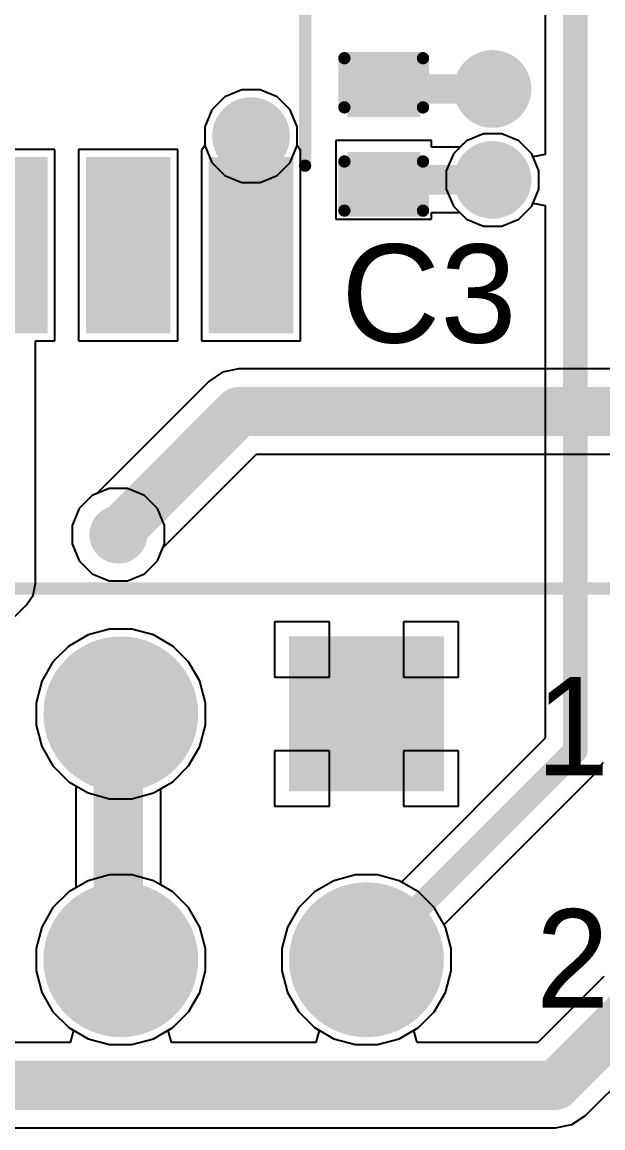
# Model space of a CAD drawing. Header units: millimetres. Extents: x -0.13 to 3.86, y -0.01 to 4.3.
# Drawn here: x 2.0858 to 2.3222, y 0.3316 to 0.7814 of the extents above; entities that cross this region are included whole.
import ezdxf

# ---------------------------------------------------------------- set-up
doc = ezdxf.new("R2010")
doc.units = ezdxf.units.MM
doc.header["$MEASUREMENT"] = 0
for name, color, linetype in [('BottomLayer', 5, 'Continuous'), ('BottomSolder', 6, 'Continuous'), ('MultiLayer', 9, 'Continuous'), ('PadHoleLayer', 156, 'Continuous'), ('TopLayer', 1, 'Continuous'), ('TopOverlay', 2, 'Continuous'), ('TopPaste', 8, 'Continuous'), ('TopSolder', 216, 'Continuous'), ('ViaHoleLayer', 16, 'Continuous')]:
    doc.layers.add(name, color=color, linetype=linetype)
doc.styles.add('Arial', font='arial.ttf', dxfattribs={"height": 0.2})

# ---------------------------------------------------------------- blocks, each defined once
blk = doc.blocks.new('SOIC_14_119')
at = {"layer": 'TopLayer'}
for points in [[(-0.13818975, 0.1368119), (-0.13818975, 0.1631899), (-0.07441025, 0.1631899), (-0.07441025, 0.1368119)], [(0.07441025, 0.1368119), (0.07441025, 0.1631899), (0.13818975, 0.1631899), (0.13818975, 0.1368119)], [(-0.13818975, 0.0868119), (-0.13818975, 0.1131899), (-0.07441025, 0.1131899), (-0.07441025, 0.0868119)], [(0.07441025, 0.0868119), (0.07441025, 0.1131899), (0.13818975, 0.1131899), (0.13818975, 0.0868119)], [(-0.13818975, 0.0368119), (-0.13818975, 0.0631899), (-0.07441025, 0.0631899), (-0.07441025, 0.0368119)], [(0.07441025, 0.0368119), (0.07441025, 0.0631899), (0.13818975, 0.0631899), (0.13818975, 0.0368119)], [(-0.13818975, -0.0131881), (-0.13818975, 0.0131899), (-0.07441025, 0.0131899), (-0.07441025, -0.0131881)], [(0.07441025, -0.0131881), (0.07441025, 0.0131899), (0.13818975, 0.0131899), (0.13818975, -0.0131881)], [(-0.13818975, -0.0631881), (-0.13818975, -0.0368101), (-0.07441025, -0.0368101), (-0.07441025, -0.0631881)], [(0.07441025, -0.0631881), (0.07441025, -0.0368101), (0.13818975, -0.0368101), (0.13818975, -0.0631881)], [(-0.13818975, -0.1131881), (-0.13818975, -0.0868101), (-0.07441025, -0.0868101), (-0.07441025, -0.1131881)], [(0.07441025, -0.1131881), (0.07441025, -0.0868101), (0.13818975, -0.0868101), (0.13818975, -0.1131881)], [(-0.13818975, -0.1631881), (-0.13818975, -0.1368101), (-0.07441025, -0.1368101), (-0.07441025, -0.1631881)], [(0.07441025, -0.1631881), (0.07441025, -0.1368101), (0.13818975, -0.1368101), (0.13818975, -0.1631881)]]:
    blk.add_hatch(color=1, dxfattribs=at).paths.add_polyline_path(points)
at = {"layer": 'TopOverlay'}
blk.add_hatch(color=2, dxfattribs=at).paths.add_polyline_path([(-0.0703658, 0.1340009), (-0.0563658, 0.1340009), (-0.0563658, 0.1660009), (-0.0703658, 0.1660009)])
at = {"layer": 'TopPaste'}
for points in [[(-0.13818975, 0.1368119), (-0.13818975, 0.1631899), (-0.07441025, 0.1631899), (-0.07441025, 0.1368119)], [(0.07441025, 0.1368119), (0.07441025, 0.1631899), (0.13818975, 0.1631899), (0.13818975, 0.1368119)], [(-0.13818975, 0.0868119), (-0.13818975, 0.1131899), (-0.07441025, 0.1131899), (-0.07441025, 0.0868119)], [(0.07441025, 0.0868119), (0.07441025, 0.1131899), (0.13818975, 0.1131899), (0.13818975, 0.0868119)], [(-0.13818975, 0.0368119), (-0.13818975, 0.0631899), (-0.07441025, 0.0631899), (-0.07441025, 0.0368119)], [(0.07441025, 0.0368119), (0.07441025, 0.0631899), (0.13818975, 0.0631899), (0.13818975, 0.0368119)], [(-0.13818975, -0.0131881), (-0.13818975, 0.0131899), (-0.07441025, 0.0131899), (-0.07441025, -0.0131881)], [(0.07441025, -0.0131881), (0.07441025, 0.0131899), (0.13818975, 0.0131899), (0.13818975, -0.0131881)], [(-0.13818975, -0.0631881), (-0.13818975, -0.0368101), (-0.07441025, -0.0368101), (-0.07441025, -0.0631881)], [(0.07441025, -0.0631881), (0.07441025, -0.0368101), (0.13818975, -0.0368101), (0.13818975, -0.0631881)], [(-0.13818975, -0.1131881), (-0.13818975, -0.0868101), (-0.07441025, -0.0868101), (-0.07441025, -0.1131881)], [(0.07441025, -0.1131881), (0.07441025, -0.0868101), (0.13818975, -0.0868101), (0.13818975, -0.1131881)], [(-0.13818975, -0.1631881), (-0.13818975, -0.1368101), (-0.07441025, -0.1368101), (-0.07441025, -0.1631881)], [(0.07441025, -0.1631881), (0.07441025, -0.1368101), (0.13818975, -0.1368101), (0.13818975, -0.1631881)]]:
    blk.add_hatch(color=8, dxfattribs=at).paths.add_polyline_path(points)
at = {"layer": 'TopSolder'}
for points in [[(-0.14218975, 0.1328119), (-0.14218975, 0.1671899), (-0.07041025, 0.1671899), (-0.07041025, 0.1328119)], [(0.07041025, 0.1328119), (0.07041025, 0.1671899), (0.14218975, 0.1671899), (0.14218975, 0.1328119)], [(-0.14218975, 0.0828119), (-0.14218975, 0.1171899), (-0.07041025, 0.1171899), (-0.07041025, 0.0828119)], [(0.07041025, 0.0828119), (0.07041025, 0.1171899), (0.14218975, 0.1171899), (0.14218975, 0.0828119)], [(-0.14218975, 0.0328119), (-0.14218975, 0.0671899), (-0.07041025, 0.0671899), (-0.07041025, 0.0328119)], [(0.07041025, 0.0328119), (0.07041025, 0.0671899), (0.14218975, 0.0671899), (0.14218975, 0.0328119)], [(-0.14218975, -0.0171881), (-0.14218975, 0.0171899), (-0.07041025, 0.0171899), (-0.07041025, -0.0171881)], [(0.07041025, -0.0171881), (0.07041025, 0.0171899), (0.14218975, 0.0171899), (0.14218975, -0.0171881)], [(-0.14218975, -0.0671881), (-0.14218975, -0.0328101), (-0.07041025, -0.0328101), (-0.07041025, -0.0671881)], [(0.07041025, -0.0671881), (0.07041025, -0.0328101), (0.14218975, -0.0328101), (0.14218975, -0.0671881)], [(-0.14218975, -0.1171881), (-0.14218975, -0.0828101), (-0.07041025, -0.0828101), (-0.07041025, -0.1171881)], [(0.07041025, -0.1171881), (0.07041025, -0.0828101), (0.14218975, -0.0828101), (0.14218975, -0.1171881)], [(-0.14218975, -0.1671881), (-0.14218975, -0.1328101), (-0.07041025, -0.1328101), (-0.07041025, -0.1671881)], [(0.07041025, -0.1671881), (0.07041025, -0.1328101), (0.14218975, -0.1328101), (0.14218975, -0.1671881)]]:
    blk.add_hatch(color=216, dxfattribs=at).paths.add_polyline_path(points)
at = {"layer": 'TopOverlay', "const_width": 0.005}
for points in [[(0.074, 0.1720009), (-0.071, 0.1720009)], [(-0.15137, 0.1460009), (-0.15137, 0.1560009)], [(-0.14637, 0.1510009), (-0.15137, 0.1560009)], [(-0.15137, 0.1460009), (-0.14637, 0.1510009)], [(0.074, -0.1719991), (-0.071, -0.1719991)]]:
    blk.add_lwpolyline(points, dxfattribs=at)
at = {"layer": 'TopOverlay', "const_width": 0.0025}
for points in [[(-0.07225, 0.1720009, 1), (-0.06975, 0.1720009, 1)], [(0.07275, 0.1720009, 1), (0.07525, 0.1720009, 1)], [(-0.15262, 0.1560009, 1), (-0.15012, 0.1560009, 1)], [(-0.15262, 0.1560009, 1), (-0.15012, 0.1560009, 1)], [(-0.14762, 0.1510009, 1), (-0.14512, 0.1510009, 1)], [(-0.14762, 0.1510009, 1), (-0.14512, 0.1510009, 1)], [(-0.15262, 0.1460009, 1), (-0.15012, 0.1460009, 1)], [(-0.15262, 0.1460009, 1), (-0.15012, 0.1460009, 1)], [(-0.07225, -0.1719991, 1), (-0.06975, -0.1719991, 1)], [(0.07275, -0.1719991, 1), (0.07525, -0.1719991, 1)]]:
    blk.add_lwpolyline(points, format="xyb", close=True, dxfattribs=at)
blk = doc.blocks.new('N3314_5302RB_206')
at = {"layer": 'BottomLayer'}
h = blk.add_hatch(color=5, dxfattribs=at)
edge = h.paths.add_edge_path()
edge.add_arc((0.2000009, 0.05), 0.0275, 0, 360)
blk.add_hatch(color=5, dxfattribs=at).paths.add_polyline_path([(0.3275009, 0.0225), (0.2725009, 0.0225), (0.2725009, 0.0775), (0.3275009, 0.0775)])
h = blk.add_hatch(color=5, dxfattribs=at)
edge = h.paths.add_edge_path()
edge.add_arc((0.2000009, -0.05), 0.0275, 0, 360)
h = blk.add_hatch(color=5, dxfattribs=at)
edge = h.paths.add_edge_path()
edge.add_arc((0.3000009, -0.05), 0.0275, 0, 360)
at = {"layer": 'BottomSolder'}
h = blk.add_hatch(color=6, dxfattribs=at)
edge = h.paths.add_edge_path()
edge.add_arc((0.2000009, 0.05), 0.0315, 0, 360)
blk.add_hatch(color=6, dxfattribs=at).paths.add_polyline_path([(0.3315009, 0.0185), (0.2685009, 0.0185), (0.2685009, 0.0815), (0.3315009, 0.0815)])
h = blk.add_hatch(color=6, dxfattribs=at)
edge = h.paths.add_edge_path()
edge.add_arc((0.2000009, -0.05), 0.0315, 0, 360)
h = blk.add_hatch(color=6, dxfattribs=at)
edge = h.paths.add_edge_path()
edge.add_arc((0.3000009, -0.05), 0.0315, 0, 360)
at = {"layer": 'MultiLayer'}
h = blk.add_hatch(color=9, dxfattribs=at)
edge = h.paths.add_edge_path()
edge.add_arc((0.2000009, 0.05), 0.0275, 0, 360)
blk.add_hatch(color=9, dxfattribs=at).paths.add_polyline_path([(0.3275009, 0.0225), (0.2725009, 0.0225), (0.2725009, 0.0775), (0.3275009, 0.0775)])
h = blk.add_hatch(color=9, dxfattribs=at)
edge = h.paths.add_edge_path()
edge.add_arc((0.2000009, -0.05), 0.0275, 0, 360)
h = blk.add_hatch(color=9, dxfattribs=at)
edge = h.paths.add_edge_path()
edge.add_arc((0.3000009, -0.05), 0.0275, 0, 360)
at = {"layer": 'PadHoleLayer'}
h = blk.add_hatch(color=156, dxfattribs=at)
edge = h.paths.add_edge_path()
edge.add_arc((0.2000009, 0.05), 0.0175, 0, 360)
h = blk.add_hatch(color=156, dxfattribs=at)
edge = h.paths.add_edge_path()
edge.add_arc((0.3000009, 0.05), 0.0175, 0, 360)
h = blk.add_hatch(color=156, dxfattribs=at)
edge = h.paths.add_edge_path()
edge.add_arc((0.2000009, -0.05), 0.0175, 0, 360)
h = blk.add_hatch(color=156, dxfattribs=at)
edge = h.paths.add_edge_path()
edge.add_arc((0.3000009, -0.05), 0.0175, 0, 360)
at = {"layer": 'TopLayer'}
h = blk.add_hatch(color=1, dxfattribs=at)
edge = h.paths.add_edge_path()
edge.add_arc((0.2000009, 0.05), 0.0275, 0, 360)
blk.add_hatch(color=1, dxfattribs=at).paths.add_polyline_path([(0.3275009, 0.0225), (0.2725009, 0.0225), (0.2725009, 0.0775), (0.3275009, 0.0775)])
h = blk.add_hatch(color=1, dxfattribs=at)
edge = h.paths.add_edge_path()
edge.add_arc((0.2000009, -0.05), 0.0275, 0, 360)
h = blk.add_hatch(color=1, dxfattribs=at)
edge = h.paths.add_edge_path()
edge.add_arc((0.3000009, -0.05), 0.0275, 0, 360)
at = {"layer": 'TopSolder'}
h = blk.add_hatch(color=216, dxfattribs=at)
edge = h.paths.add_edge_path()
edge.add_arc((0.2000009, 0.05), 0.0315, 0, 360)
blk.add_hatch(color=216, dxfattribs=at).paths.add_polyline_path([(0.3315009, 0.0185), (0.2685009, 0.0185), (0.2685009, 0.0815), (0.3315009, 0.0815)])
h = blk.add_hatch(color=216, dxfattribs=at)
edge = h.paths.add_edge_path()
edge.add_arc((0.2000009, -0.05), 0.0315, 0, 360)
h = blk.add_hatch(color=216, dxfattribs=at)
edge = h.paths.add_edge_path()
edge.add_arc((0.3000009, -0.05), 0.0315, 0, 360)
at = {"layer": 'TopOverlay', "const_width": 0.005}
blk.add_lwpolyline([(-0.7319991, 0.101), (0.7320009, 0.101)], dxfattribs=at)
at = {"layer": 'TopOverlay'}
for s, p in [('1', (0.369, 0.025)), ('2', (0.369, -0.0694454))]:
    blk.add_text(s, height=0.04, rotation=360, dxfattribs=at).set_placement(p)
blk = doc.blocks.new('C___0402_248')
at = {"layer": 'TopLayer'}
for points in [[(-0.027499, -0.0125009), (-0.027499, 0.0124991), (-0.009499, 0.0124991), (-0.009499, -0.0125009)], [(0.009501, -0.0125009), (0.009501, 0.0124991), (0.027501, 0.0124991), (0.027501, -0.0125009)]]:
    blk.add_hatch(color=1, dxfattribs=at).paths.add_polyline_path(points)
at = {"layer": 'TopPaste'}
for points in [[(-0.027499, -0.0125009), (-0.027499, 0.0124991), (-0.009499, 0.0124991), (-0.009499, -0.0125009)], [(0.009501, -0.0125009), (0.009501, 0.0124991), (0.027501, 0.0124991), (0.027501, -0.0125009)]]:
    blk.add_hatch(color=8, dxfattribs=at).paths.add_polyline_path(points)
at = {"layer": 'TopSolder'}
for points in [[(-0.0298612, -0.0148631), (-0.0298612, 0.0148613), (-0.0071368, 0.0148613), (-0.0071368, -0.0148631)], [(0.0071388, -0.0148631), (0.0071388, 0.0148613), (0.0298632, 0.0148613), (0.0298632, -0.0148631)]]:
    blk.add_hatch(color=216, dxfattribs=at).paths.add_polyline_path(points)
at = {"layer": 'TopOverlay', "const_width": 0.005}
for points in [[(-0.030999, 0.0159991), (-0.010999, 0.0159991)], [(-0.030999, 0.0159991), (-0.030999, -0.0160009)], [(0.011001, 0.0159991), (0.031001, 0.0159991)], [(0.031001, 0.0159991), (0.031001, -0.0160009)], [(-0.030999, -0.0160009), (-0.010999, -0.0160009)], [(0.011001, -0.0160009), (0.031001, -0.0160009)]]:
    blk.add_lwpolyline(points, dxfattribs=at)
at = {"layer": 'TopOverlay', "const_width": 0.0025}
for points in [[(-0.032249, 0.0159991, 1), (-0.029749, 0.0159991, 1)], [(-0.032249, 0.0159991, 1), (-0.029749, 0.0159991, 1)], [(-0.012249, 0.0159991, 1), (-0.009749, 0.0159991, 1)], [(0.009751, 0.0159991, 1), (0.012251, 0.0159991, 1)], [(0.029751, 0.0159991, 1), (0.032251, 0.0159991, 1)], [(0.029751, 0.0159991, 1), (0.032251, 0.0159991, 1)], [(-0.032249, -0.0160009, 1), (-0.029749, -0.0160009, 1)], [(-0.032249, -0.0160009, 1), (-0.029749, -0.0160009, 1)], [(-0.012249, -0.0160009, 1), (-0.009749, -0.0160009, 1)], [(0.009751, -0.0160009, 1), (0.012251, -0.0160009, 1)], [(0.029751, -0.0160009, 1), (0.032251, -0.0160009, 1)], [(0.029751, -0.0160009, 1), (0.032251, -0.0160009, 1)]]:
    blk.add_lwpolyline(points, format="xyb", close=True, dxfattribs=at)

msp = doc.modelspace()

# ---------------------------------------------------------------- hatches: boundary and pattern name
at = {"layer": 'BottomLayer'}
h = msp.add_hatch(color=5, dxfattribs=at)
edge = h.paths.add_edge_path()
edge.add_arc((2.2773009, 0.7542051), 0.011811, 0, 360)
h = msp.add_hatch(color=5, dxfattribs=at)
edge = h.paths.add_edge_path()
edge.add_arc((2.1790018, 0.735), 0.011811, 0, 360)
h = msp.add_hatch(color=5, dxfattribs=at)
edge = h.paths.add_edge_path()
edge.add_arc((2.2773009, 0.7172051), 0.011811, 0, 360)
h = msp.add_hatch(color=5, dxfattribs=at)
edge = h.paths.add_edge_path()
edge.add_arc((2.1250009, 0.57294), 0.011811, 0, 360)
at = {"layer": 'BottomSolder'}
h = msp.add_hatch(color=6, dxfattribs=at)
edge = h.paths.add_edge_path()
edge.add_arc((2.2773009, 0.7542051), 0.015811, 0, 360)
h = msp.add_hatch(color=6, dxfattribs=at)
edge = h.paths.add_edge_path()
edge.add_arc((2.1790018, 0.735), 0.015811, 0, 360)
h = msp.add_hatch(color=6, dxfattribs=at)
edge = h.paths.add_edge_path()
edge.add_arc((2.2773009, 0.7172051), 0.015811, 0, 360)
h = msp.add_hatch(color=6, dxfattribs=at)
edge = h.paths.add_edge_path()
edge.add_arc((2.1250009, 0.57294), 0.0099055, 0, 360)
at = {"layer": 'TopLayer'}
h = msp.add_hatch(color=1, dxfattribs=at)
edge = h.paths.add_edge_path()
edge.add_arc((2.2773009, 0.7542051), 0.011811, 0, 360)
h = msp.add_hatch(color=1, dxfattribs=at)
edge = h.paths.add_edge_path()
edge.add_arc((2.1790018, 0.735), 0.011811, 0, 360)
h = msp.add_hatch(color=1, dxfattribs=at)
edge = h.paths.add_edge_path()
edge.add_arc((2.2773009, 0.7172051), 0.011811, 0, 360)
h = msp.add_hatch(color=1, dxfattribs=at)
edge = h.paths.add_edge_path()
edge.add_arc((2.1250009, 0.57294), 0.011811, 0, 360)
at = {"layer": 'ViaHoleLayer'}
h = msp.add_hatch(color=16, dxfattribs=at)
edge = h.paths.add_edge_path()
edge.add_arc((2.2773009, 0.7542051), 0.0059055, 0, 360)
h = msp.add_hatch(color=16, dxfattribs=at)
edge = h.paths.add_edge_path()
edge.add_arc((2.1790018, 0.735), 0.0059055, 0, 360)
h = msp.add_hatch(color=16, dxfattribs=at)
edge = h.paths.add_edge_path()
edge.add_arc((2.2773009, 0.7172051), 0.0059055, 0, 360)
h = msp.add_hatch(color=16, dxfattribs=at)
edge = h.paths.add_edge_path()
edge.add_arc((2.1250009, 0.57294), 0.0059055, 0, 360)

# ---------------------------------------------------------------- linework, layer by layer
at = {"layer": 'BottomLayer'}
for p, q in [((2.1752601, 0.753811), (2.1683462, 0.7509472)), ((2.1827435, 0.753811), (2.1752601, 0.753811)), ((2.1896574, 0.7509472), (2.1827435, 0.753811)), ((2.1683462, 0.7509472), (2.1630546, 0.7456556)), ((2.194949, 0.7456556), (2.1896574, 0.7509472)), ((2.1630546, 0.7456556), (2.1601908, 0.7387417)), ((2.1978128, 0.7387417), (2.194949, 0.7456556)), ((2.1601908, 0.7387417), (2.1601908, 0.7312583)), ((2.1978128, 0.7312583), (2.1978128, 0.7387417)), ((2.2666453, 0.7331523), (2.2613537, 0.7278607)), ((2.2735592, 0.7360161), (2.2666453, 0.7331523)), ((2.2810426, 0.7360161), (2.2735592, 0.7360161)), ((2.2879565, 0.7331523), (2.2810426, 0.7360161)), ((2.2932481, 0.7278607), (2.2879565, 0.7331523)), ((2.1601908, 0.7312583), (2.1630546, 0.7243444)), ((2.194949, 0.7243444), (2.1978128, 0.7312583)), ((2.1630546, 0.7243444), (2.1683462, 0.7190528)), ((2.1896574, 0.7190528), (2.194949, 0.7243444)), ((2.2613537, 0.7278607), (2.2584899, 0.7209468)), ((2.2961119, 0.7209468), (2.2932481, 0.7278607)), ((2.2584899, 0.7209468), (2.2584899, 0.7134634)), ((2.2961119, 0.7134634), (2.2961119, 0.7209468)), ((2.1683462, 0.7190528), (2.1752601, 0.716189)), ((2.1752601, 0.716189), (2.1827435, 0.716189)), ((2.1827435, 0.716189), (2.1896574, 0.7190528)), ((2.2584899, 0.7134634), (2.2613537, 0.7065495)), ((2.2932481, 0.7065495), (2.2961119, 0.7134634)), ((2.2613537, 0.7065495), (2.2666453, 0.7012579)), ((2.2879565, 0.7012579), (2.2932481, 0.7065495)), ((2.2666453, 0.7012579), (2.2735592, 0.6983941)), ((2.2735592, 0.6983941), (2.2810426, 0.6983941)), ((2.2810426, 0.6983941), (2.2879565, 0.7012579)), ((2.1674278, 0.6390136), (2.1618046, 0.6352563)), ((2.1740609, 0.640333), (2.1674278, 0.6390136)), ((2.5056901, 0.640333), (2.1740609, 0.640333)), ((2.1618046, 0.6352563), (2.1162064, 0.5896581)), ((2.1431332, 0.5675597), (2.1812405, 0.605667)), ((2.1812405, 0.605667), (2.3858348, 0.605667)), ((2.1162064, 0.5896581), (2.1143453, 0.5888872)), ((2.1143453, 0.5888872), (2.1090537, 0.5835956)), ((2.1090537, 0.5835956), (2.1061899, 0.5766817)), ((2.1061899, 0.5766817), (2.1061899, 0.5691983)), ((2.1061899, 0.5691983), (2.1090537, 0.5622844)), ((2.1409481, 0.5622844), (2.1431332, 0.5675597)), ((2.1090537, 0.5622844), (2.1143453, 0.5569928)), ((2.1356565, 0.5569928), (2.1409481, 0.5622844)), ((2.1143453, 0.5569928), (2.1212592, 0.554129)), ((2.1212592, 0.554129), (2.1287426, 0.554129)), ((2.1287426, 0.554129), (2.1356565, 0.5569928)), ((2.2110009, 0.5375), (2.1885009, 0.5375)), ((2.1885009, 0.5375), (2.1885009, 0.515)), ((2.2110009, 0.515), (2.2110009, 0.5375)), ((2.2635009, 0.5375), (2.2410009, 0.5375)), ((2.2410009, 0.5375), (2.2410009, 0.515)), ((2.2635009, 0.515), (2.2635009, 0.5375)), ((2.1126844, 0.5321489), (2.1048174, 0.5276069)), ((2.1214589, 0.5345), (2.1126844, 0.5321489)), ((2.1305429, 0.5345), (2.1214589, 0.5345)), ((2.1393174, 0.5321489), (2.1305429, 0.5345)), ((2.1471844, 0.5276069), (2.1393174, 0.5321489)), ((2.1048174, 0.5276069), (2.098394, 0.5211835)), ((2.1536078, 0.5211835), (2.1471844, 0.5276069)), ((2.098394, 0.5211835), (2.093852, 0.5133165)), ((2.1581498, 0.5133165), (2.1536078, 0.5211835)), ((2.093852, 0.5133165), (2.0915009, 0.504542)), ((2.1605009, 0.504542), (2.1581498, 0.5133165)), ((2.1885009, 0.515), (2.2110009, 0.515)), ((2.2410009, 0.515), (2.2635009, 0.515)), ((2.0915009, 0.504542), (2.0915009, 0.495458)), ((2.1605009, 0.495458), (2.1605009, 0.504542)), ((2.0915009, 0.495458), (2.093852, 0.4866835)), ((2.1581498, 0.4866835), (2.1605009, 0.495458)), ((2.093852, 0.4866835), (2.098394, 0.4788165)), ((2.1536078, 0.4788165), (2.1581498, 0.4866835)), ((2.2110009, 0.485), (2.1885009, 0.485)), ((2.1885009, 0.485), (2.1885009, 0.4625)), ((2.2110009, 0.4625), (2.2110009, 0.485)), ((2.2635009, 0.485), (2.2410009, 0.485)), ((2.2410009, 0.485), (2.2410009, 0.4625)), ((2.2635009, 0.4625), (2.2635009, 0.485)), ((2.098394, 0.4788165), (2.1048174, 0.4723931)), ((2.1471844, 0.4723931), (2.1536078, 0.4788165)), ((2.1048174, 0.4723931), (2.1076679, 0.4707474)), ((2.1423339, 0.4695927), (2.1471844, 0.4723931)), ((2.1076679, 0.4707474), (2.1076679, 0.4292526)), ((2.1423339, 0.4304073), (2.1423339, 0.4695927)), ((2.1885009, 0.4625), (2.2110009, 0.4625)), ((2.2410009, 0.4625), (2.2635009, 0.4625)), ((2.2126844, 0.4321489), (2.2048174, 0.4276069)), ((2.2214589, 0.4345), (2.2126844, 0.4321489)), ((2.2305429, 0.4345), (2.2214589, 0.4345)), ((2.2393174, 0.4321489), (2.2305429, 0.4345)), ((2.2471844, 0.4276069), (2.2393174, 0.4321489)), ((2.1048174, 0.4276069), (2.098394, 0.4211835)), ((2.1076679, 0.4292526), (2.1048174, 0.4276069)), ((2.1471844, 0.4276069), (2.1423339, 0.4304073)), ((2.1536078, 0.4211835), (2.1471844, 0.4276069)), ((2.2048174, 0.4276069), (2.198394, 0.4211835)), ((2.2536078, 0.4211835), (2.2471844, 0.4276069)), ((2.098394, 0.4211835), (2.093852, 0.4133165)), ((2.1581498, 0.4133165), (2.1536078, 0.4211835)), ((2.198394, 0.4211835), (2.193852, 0.4133165)), ((2.2581498, 0.4133165), (2.2536078, 0.4211835)), ((2.093852, 0.4133165), (2.0915009, 0.404542)), ((2.1605009, 0.404542), (2.1581498, 0.4133165)), ((2.193852, 0.4133165), (2.1915009, 0.404542)), ((2.2605009, 0.404542), (2.2581498, 0.4133165)), ((2.0915009, 0.404542), (2.0915009, 0.395458)), ((2.1605009, 0.395458), (2.1605009, 0.404542)), ((2.1915009, 0.404542), (2.1915009, 0.395458)), ((2.2605009, 0.395458), (2.2605009, 0.404542)), ((2.0915009, 0.395458), (2.093852, 0.3866835)), ((2.1581498, 0.3866835), (2.1605009, 0.395458)), ((2.1915009, 0.395458), (2.193852, 0.3866835)), ((2.2581498, 0.3866835), (2.2605009, 0.395458)), ((2.3226679, 0.3931805), (2.2957604, 0.366273)), ((2.093852, 0.3866835), (2.098394, 0.3788165)), ((2.1536078, 0.3788165), (2.1581498, 0.3866835)), ((2.193852, 0.3866835), (2.198394, 0.3788165)), ((2.2536078, 0.3788165), (2.2581498, 0.3866835)), ((2.098394, 0.3788165), (2.1048174, 0.3723931)), ((2.1471844, 0.3723931), (2.1536078, 0.3788165)), ((2.198394, 0.3788165), (2.2048174, 0.3723931)), ((2.2471844, 0.3723931), (2.2536078, 0.3788165)), ((2.3151963, 0.3366837), (2.3522572, 0.3737446)), ((2.1048174, 0.3723931), (2.1067574, 0.371273)), ((2.1067574, 0.371273), (2.1054177, 0.366273)), ((2.1452444, 0.371273), (2.1471844, 0.3723931)), ((2.1465841, 0.366273), (2.1452444, 0.371273)), ((2.2048174, 0.3723931), (2.2067574, 0.371273)), ((2.2067574, 0.371273), (2.2054177, 0.366273)), ((2.2452444, 0.371273), (2.2471844, 0.3723931)), ((2.2465841, 0.366273), (2.2452444, 0.371273)), ((2.1054177, 0.366273), (2.0465841, 0.366273)), ((2.2054177, 0.366273), (2.1465841, 0.366273)), ((2.2957604, 0.366273), (2.2465841, 0.366273)), ((2.30294, 0.331607), (2.3095731, 0.3329264)), ((2.3095731, 0.3329264), (2.3151963, 0.3366837)), ((1.7770609, 0.331607), (2.30294, 0.331607))]:
    msp.add_line(p, q, dxfattribs=at)
for points, const_width in [([(2.1250009, 0.57394), (2.1740609, 0.623)], 0.02), ([(2.1740609, 0.623), (2.513, 0.623)], 0.02), ([(2.1250009, 0.57294), (2.1250009, 0.57394)], 0.016), ([(2.1250009, 0.4), (2.1250009, 0.5)], 0.02), ([(2.30294, 0.34894), (2.3400009, 0.3860009)], 0.02), ([(1.7770609, 0.34894), (2.30294, 0.34894)], 0.02)]:
    msp.add_lwpolyline(points, dxfattribs=dict(at, const_width=const_width))
for points, const_width in [([(2.1690609, 0.623, 1), (2.1790609, 0.623, 1)], 0.01), ([(2.1690609, 0.623, 1), (2.1790609, 0.623, 1)], 0.01), ([(2.1200009, 0.57394, 1), (2.1300009, 0.57394, 1)], 0.01), ([(2.1210009, 0.57394, 1), (2.1290009, 0.57394, 1)], 0.008), ([(2.1210009, 0.57294, 1), (2.1290009, 0.57294, 1)], 0.008), ([(2.1200009, 0.5, 1), (2.1300009, 0.5, 1)], 0.01), ([(2.1200009, 0.4, 1), (2.1300009, 0.4, 1)], 0.01), ([(2.29794, 0.34894, 1), (2.30794, 0.34894, 1)], 0.01), ([(2.29794, 0.34894, 1), (2.30794, 0.34894, 1)], 0.01)]:
    msp.add_lwpolyline(points, format="xyb", close=True, dxfattribs=dict(at, const_width=const_width))
at = {"layer": 'TopLayer'}
for p, q in [((2.2987649, 0.9539321), (2.2987649, 0.7276076)), ((2.1752601, 0.753811), (2.1683462, 0.7509472)), ((2.1827435, 0.753811), (2.1752601, 0.753811)), ((2.1896574, 0.7509472), (2.1827435, 0.753811)), ((2.1683462, 0.7509472), (2.1630546, 0.7456556)), ((2.194949, 0.7456556), (2.1896574, 0.7509472)), ((2.1630546, 0.7456556), (2.1601908, 0.7387417)), ((2.1978128, 0.7387417), (2.194949, 0.7456556)), ((2.1601908, 0.7387417), (2.1601908, 0.7312584)), ((2.1978128, 0.7312584), (2.1978128, 0.7387417)), ((2.2525009, 0.733206), (2.2135009, 0.733206)), ((2.2135009, 0.733206), (2.2135009, 0.701206)), ((2.2525009, 0.7304607), (2.2525009, 0.733206)), ((2.2666453, 0.7331523), (2.2639537, 0.7304607)), ((2.2735592, 0.7360161), (2.2666453, 0.7331523)), ((2.2810426, 0.7360161), (2.2735592, 0.7360161)), ((2.2879565, 0.7331523), (2.2810426, 0.7360161)), ((2.2932481, 0.7278607), (2.2879565, 0.7331523)), ((2.0991899, 0.7295897), (2.0588119, 0.7295897)), ((2.0991899, 0.6518103), (2.0991899, 0.7295897)), ((2.1491899, 0.7295897), (2.1088119, 0.7295897)), ((2.1088119, 0.7295897), (2.1088119, 0.6518103)), ((2.1491899, 0.6518103), (2.1491899, 0.7295897)), ((2.1590758, 0.7295897), (2.1588119, 0.7295897)), ((2.1588119, 0.7295897), (2.1588119, 0.6518103)), ((2.1601908, 0.7312584), (2.1590758, 0.7295897)), ((2.1989278, 0.7295897), (2.1978128, 0.7312584)), ((2.1991899, 0.7295897), (2.1989278, 0.7295897)), ((2.1991899, 0.6518103), (2.1991899, 0.7295897)), ((2.2639537, 0.7304607), (2.2525009, 0.7304607)), ((2.2937649, 0.7266131), (2.2932481, 0.7278607)), ((2.2987649, 0.7276076), (2.2937649, 0.7266131)), ((2.2879565, 0.7012579), (2.2932481, 0.7065495)), ((2.2932481, 0.7065495), (2.2937649, 0.7077971)), ((2.2937649, 0.7077971), (2.2987649, 0.7068026)), ((2.2987649, 0.7068026), (2.2987649, 0.490067)), ((2.2525009, 0.701206), (2.2525009, 0.7039513)), ((2.2525009, 0.7039513), (2.2639519, 0.7039513)), ((2.2639519, 0.7039513), (2.2666453, 0.7012579)), ((2.2135009, 0.701206), (2.2525009, 0.701206)), ((2.2666453, 0.7012579), (2.2735592, 0.6983941)), ((2.2735592, 0.6983941), (2.2810426, 0.6983941)), ((2.2810426, 0.6983941), (2.2879565, 0.7012579)), ((2.091236, 0.553), (2.091236, 0.6518103)), ((2.091236, 0.6518103), (2.0991899, 0.6518103)), ((2.1088119, 0.6518103), (2.1491899, 0.6518103)), ((2.1588119, 0.6518103), (2.1991899, 0.6518103)), ((2.1212592, 0.591751), (2.1143453, 0.5888872)), ((2.1287426, 0.591751), (2.1212592, 0.591751)), ((2.1356565, 0.5888872), (2.1287426, 0.591751)), ((2.1143453, 0.5888872), (2.1090537, 0.5835956)), ((2.1409481, 0.5835956), (2.1356565, 0.5888872)), ((2.1090537, 0.5835956), (2.1061899, 0.5766817)), ((2.1438119, 0.5766817), (2.1409481, 0.5835956)), ((2.1061899, 0.5766817), (2.1061899, 0.5691983)), ((2.1438119, 0.5691983), (2.1438119, 0.5766817)), ((2.1061899, 0.5691983), (2.1090537, 0.5622844)), ((2.1409481, 0.5622844), (2.1438119, 0.5691983)), ((2.1090537, 0.5622844), (2.1143453, 0.5569928)), ((2.1356565, 0.5569928), (2.1409481, 0.5622844)), ((2.1143453, 0.5569928), (2.1212592, 0.554129)), ((2.1212592, 0.554129), (2.1287426, 0.554129)), ((2.1287426, 0.554129), (2.1356565, 0.5569928)), ((2.0903047, 0.5483178), (2.091236, 0.553)), ((2.05759, 0.5142861), (2.0876524, 0.5443485)), ((2.0876524, 0.5443485), (2.0903047, 0.5483178)), ((2.2110009, 0.5375), (2.1885009, 0.5375)), ((2.1885009, 0.5375), (2.1885009, 0.515)), ((2.2110009, 0.515), (2.2110009, 0.5375)), ((2.2635009, 0.5375), (2.2410009, 0.5375)), ((2.2410009, 0.5375), (2.2410009, 0.515)), ((2.2635009, 0.515), (2.2635009, 0.5375)), ((2.1126844, 0.5321489), (2.1048174, 0.5276069)), ((2.1214589, 0.5345), (2.1126844, 0.5321489)), ((2.1305429, 0.5345), (2.1214589, 0.5345)), ((2.1393174, 0.5321489), (2.1305429, 0.5345)), ((2.1471844, 0.5276069), (2.1393174, 0.5321489)), ((2.1048174, 0.5276069), (2.098394, 0.5211835)), ((2.1536078, 0.5211835), (2.1471844, 0.5276069)), ((2.098394, 0.5211835), (2.093852, 0.5133165)), ((2.1581498, 0.5133165), (2.1536078, 0.5211835)), ((2.093852, 0.5133165), (2.0915009, 0.504542)), ((2.1605009, 0.504542), (2.1581498, 0.5133165)), ((2.1885009, 0.515), (2.2110009, 0.515)), ((2.2410009, 0.515), (2.2635009, 0.515)), ((2.0915009, 0.504542), (2.0915009, 0.495458)), ((2.1605009, 0.495458), (2.1605009, 0.504542)), ((2.0915009, 0.495458), (2.093852, 0.4866835)), ((2.1581498, 0.4866835), (2.1605009, 0.495458)), ((2.093852, 0.4866835), (2.098394, 0.4788165)), ((2.1536078, 0.4788165), (2.1581498, 0.4866835)), ((2.2987649, 0.490067), (2.240287, 0.4315891)), ((2.2110009, 0.485), (2.1885009, 0.485)), ((2.1885009, 0.485), (2.1885009, 0.4625)), ((2.2110009, 0.4625), (2.2110009, 0.485)), ((2.2635009, 0.485), (2.2410009, 0.485)), ((2.2410009, 0.485), (2.2410009, 0.4625)), ((2.2635009, 0.4625), (2.2635009, 0.485)), ((2.098394, 0.4788165), (2.1048174, 0.4723931)), ((2.1471844, 0.4723931), (2.1536078, 0.4788165)), ((2.3196515, 0.4763476), (2.3223038, 0.4803169)), ((2.1048174, 0.4723931), (2.1126844, 0.4678511)), ((2.1393174, 0.4678511), (2.1471844, 0.4723931)), ((2.25759, 0.4142861), (2.3196515, 0.4763476)), ((2.1126844, 0.4678511), (2.1214589, 0.4655)), ((2.1305429, 0.4655), (2.1393174, 0.4678511)), ((2.1214589, 0.4655), (2.1305429, 0.4655)), ((2.1885009, 0.4625), (2.2110009, 0.4625)), ((2.2410009, 0.4625), (2.2635009, 0.4625)), ((2.1126844, 0.4321489), (2.1048174, 0.4276069)), ((2.1214589, 0.4345), (2.1126844, 0.4321489)), ((2.1305429, 0.4345), (2.1214589, 0.4345)), ((2.1393174, 0.4321489), (2.1305429, 0.4345)), ((2.1471844, 0.4276069), (2.1393174, 0.4321489)), ((2.2126844, 0.4321489), (2.2048174, 0.4276069)), ((2.2214589, 0.4345), (2.2126844, 0.4321489)), ((2.2305429, 0.4345), (2.2214589, 0.4345)), ((2.2393174, 0.4321489), (2.2305429, 0.4345)), ((2.240287, 0.4315891), (2.2393174, 0.4321489)), ((2.1048174, 0.4276069), (2.098394, 0.4211835)), ((2.1536078, 0.4211835), (2.1471844, 0.4276069)), ((2.2048174, 0.4276069), (2.198394, 0.4211835)), ((2.098394, 0.4211835), (2.093852, 0.4133165)), ((2.1581498, 0.4133165), (2.1536078, 0.4211835)), ((2.198394, 0.4211835), (2.193852, 0.4133165)), ((2.2581498, 0.4133165), (2.25759, 0.4142861)), ((2.093852, 0.4133165), (2.0915009, 0.404542)), ((2.1605009, 0.404542), (2.1581498, 0.4133165)), ((2.193852, 0.4133165), (2.1915009, 0.404542)), ((2.2605009, 0.404542), (2.2581498, 0.4133165)), ((2.0915009, 0.404542), (2.0915009, 0.395458)), ((2.1605009, 0.395458), (2.1605009, 0.404542)), ((2.1915009, 0.404542), (2.1915009, 0.395458)), ((2.2605009, 0.395458), (2.2605009, 0.404542)), ((2.0915009, 0.395458), (2.093852, 0.3866835)), ((2.1581498, 0.3866835), (2.1605009, 0.395458)), ((2.1915009, 0.395458), (2.193852, 0.3866835)), ((2.2581498, 0.3866835), (2.2605009, 0.395458)), ((2.093852, 0.3866835), (2.098394, 0.3788165)), ((2.1536078, 0.3788165), (2.1581498, 0.3866835)), ((2.193852, 0.3866835), (2.198394, 0.3788165)), ((2.2536078, 0.3788165), (2.2581498, 0.3866835)), ((2.098394, 0.3788165), (2.1048174, 0.3723931)), ((2.1471844, 0.3723931), (2.1536078, 0.3788165)), ((2.198394, 0.3788165), (2.2048174, 0.3723931)), ((2.2471844, 0.3723931), (2.2536078, 0.3788165)), ((2.1048174, 0.3723931), (2.1126844, 0.3678511)), ((2.1393174, 0.3678511), (2.1471844, 0.3723931)), ((2.2048174, 0.3723931), (2.2126844, 0.3678511)), ((2.2393174, 0.3678511), (2.2471844, 0.3723931)), ((2.1126844, 0.3678511), (2.1214589, 0.3655)), ((2.1214589, 0.3655), (2.1305429, 0.3655)), ((2.1305429, 0.3655), (2.1393174, 0.3678511)), ((2.2126844, 0.3678511), (2.2214589, 0.3655)), ((2.2214589, 0.3655), (2.2305429, 0.3655)), ((2.2305429, 0.3655), (2.2393174, 0.3678511))]:
    msp.add_line(p, q, dxfattribs=at)
for points, const_width in [([(2.311, 0.4849991), (2.311, 0.959)], 0.01), ([(2.2330009, 0.754206), (2.2773, 0.754206)], 0.012), ([(2.2773, 0.754206), (2.2773009, 0.7542051)], 0.012), ([(2.1790009, 0.7349991), (2.1790018, 0.735)], 0.012), ([(2.1790009, 0.6907), (2.1790009, 0.7349991)], 0.012), ([(2.2330009, 0.717206), (2.2773, 0.717206)], 0.012), ([(2.2773, 0.717206), (2.2773009, 0.7172051)], 0.012), ([(2.2260009, 0.4), (2.311, 0.4849991)], 0.01)]:
    msp.add_lwpolyline(points, dxfattribs=dict(at, const_width=const_width))
for points, const_width in [([(2.2300009, 0.754206, 1), (2.2360009, 0.754206, 1)], 0.006), ([(2.2743, 0.754206, 1), (2.2803, 0.754206, 1)], 0.006), ([(2.2743, 0.754206, 1), (2.2803, 0.754206, 1)], 0.006), ([(2.2743009, 0.7542051, 1), (2.2803009, 0.7542051, 1)], 0.006), ([(2.1760009, 0.7349991, 1), (2.1820009, 0.7349991, 1)], 0.006), ([(2.1760009, 0.7349991, 1), (2.1820009, 0.7349991, 1)], 0.006), ([(2.1760018, 0.735, 1), (2.1820018, 0.735, 1)], 0.006), ([(2.2300009, 0.717206, 1), (2.2360009, 0.717206, 1)], 0.006), ([(2.2743, 0.717206, 1), (2.2803, 0.717206, 1)], 0.006), ([(2.2743, 0.717206, 1), (2.2803, 0.717206, 1)], 0.006), ([(2.2743009, 0.7172051, 1), (2.2803009, 0.7172051, 1)], 0.006), ([(2.1760009, 0.6907, 1), (2.1820009, 0.6907, 1)], 0.006), ([(2.3085, 0.4849991, 1), (2.3135, 0.4849991, 1)], 0.005), ([(2.3085, 0.4849991, 1), (2.3135, 0.4849991, 1)], 0.005), ([(2.2235009, 0.4, 1), (2.2285009, 0.4, 1)], 0.005)]:
    msp.add_lwpolyline(points, format="xyb", close=True, dxfattribs=dict(at, const_width=const_width))

# ---------------------------------------------------------------- block references
for name, p, rotation in [('SOIC_14_119', (2.029, 0.797), 270), ('C___0402_248', (2.233, 0.735705), 90)]:
    msp.add_blockref(name, p, dxfattribs=dict(rotation=rotation))
msp.add_blockref('N3314_5302RB_206', (1.926, 0.45))

# ---------------------------------------------------------------- texts
at = {"layer": 'TopOverlay', "style": 'Arial'}
msp.add_text('C3', height=0.04, dxfattribs=at).set_placement((2.2156775, 0.6510065))

doc.saveas('drawing.dxf')
